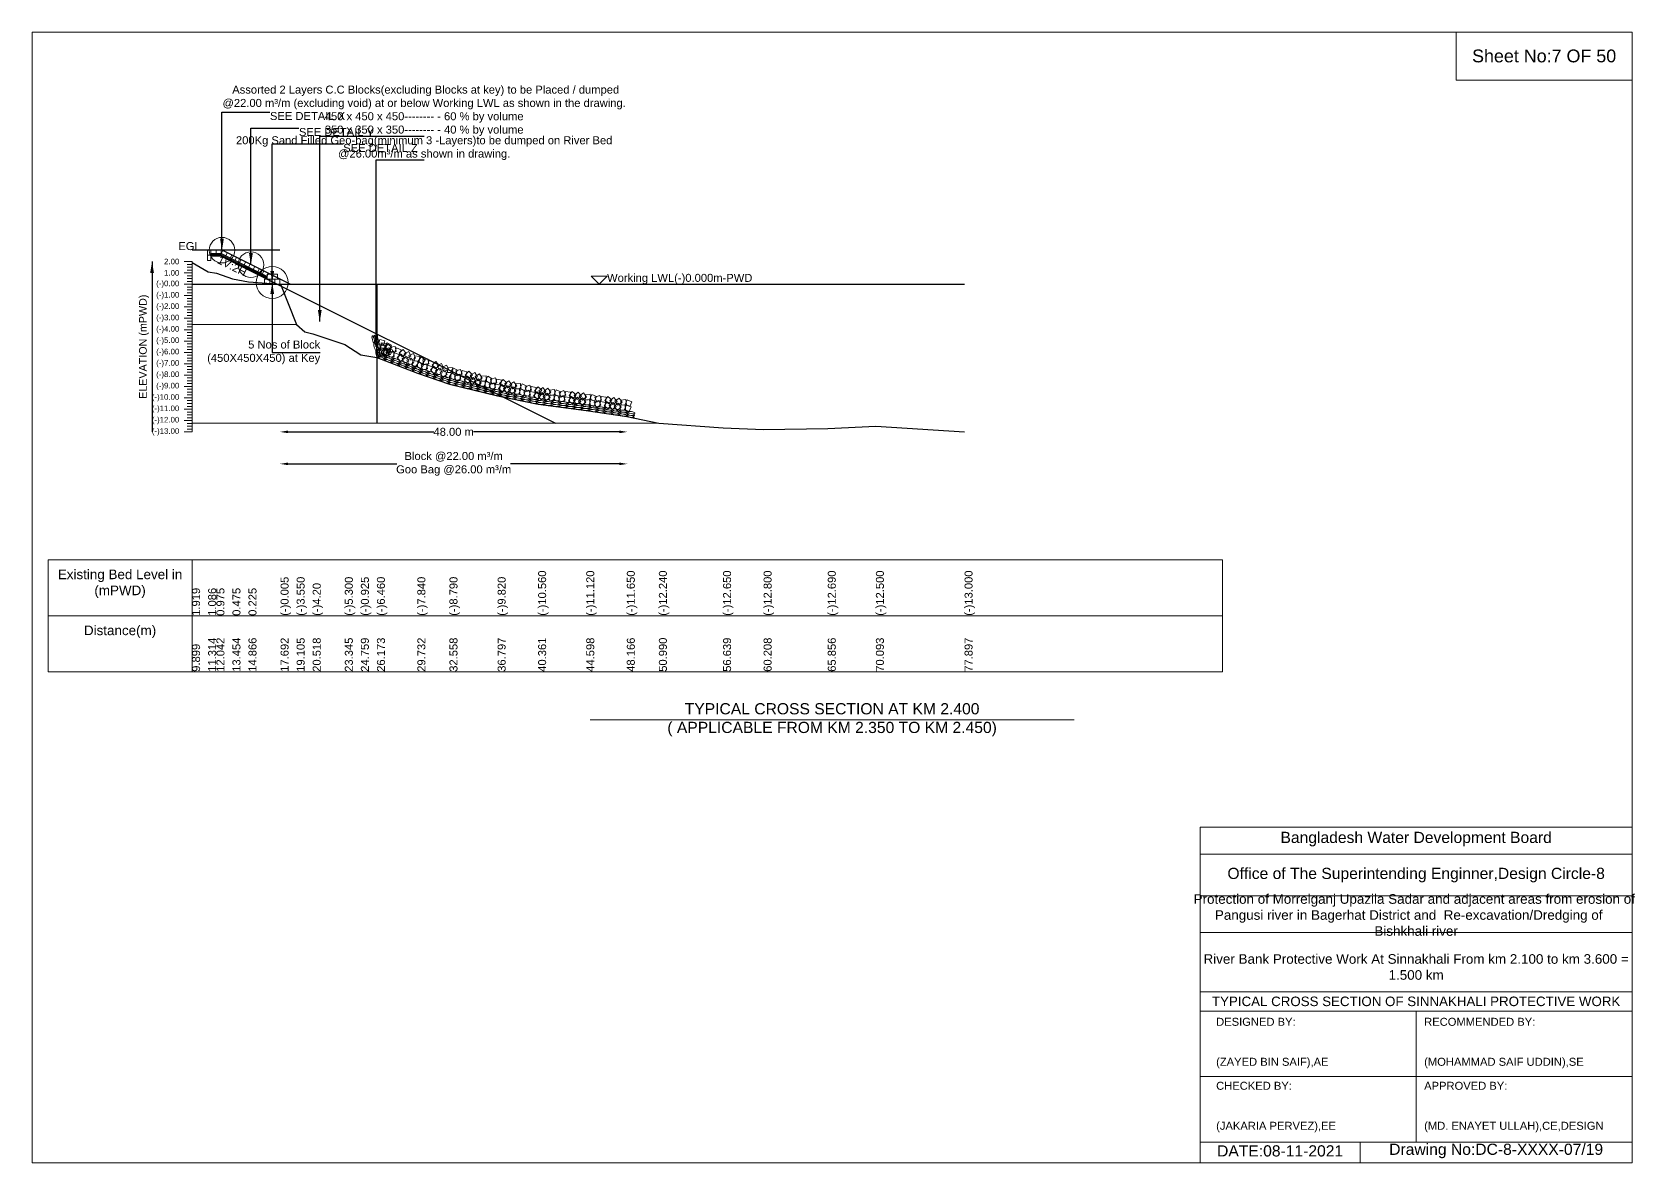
# Model space of a CAD drawing. Header units: inches. Extents: x 89000 to 380017, y -7071 to 0.
# Drawn here: x 190000 to 200017, y -7071 to 0 of the extents above; entities that cross this region are included whole.
import ezdxf

# ---------------------------------------------------------------- set-up
doc = ezdxf.new("R2010")
doc.units = ezdxf.units.IN
doc.header["$LTSCALE"] = 7
doc.header["$MEASUREMENT"] = 0
doc.header["$PDMODE"] = 3
doc.layers.add('CL_of_Geo_T', color=240, linetype='Continuous')
for name, color, linetype, lineweight in [('Cross section Data Border', 7, 'Continuous', 9), ('Cross Section Labels', 7, 'Continuous', 9), ('Existing_Bed_Level for Xsection', 7, 'Continuous', 25), ('Long Section Labels', 7, 'Continuous', 9)]:
    doc.layers.add(name, color=color, linetype=linetype, lineweight=lineweight)
doc.styles.get("Standard").update_dxf_attribs({"font": 'arial.ttf'})
doc.dimstyles.new('Appron Lebeling Style', dxfattribs={"dimtxt": 50, "dimasz": 50, "dimexe": 0.18, "dimexo": 0.0625, "dimgap": 0.09, "dimtad": 0, "dimtih": 1, "dimtoh": 1, "dimdec": 4, "dimzin": 0, "dimdsep": 46, "dimtxsty": 'Standard', "dimcen": 0.09, "dimse1": 1, "dimse2": 1, "dimadec": 0, "dimazin": 0, "dimtfac": 1, "dimtdec": 4, "dimtofl": 0, "dimtmove": 0, "dimatfit": 3, "dimfxl": 1, "dimtolj": 1, "dimtzin": 0, "dimarcsym": 0})
doc.dimstyles.get("Standard").update_dxf_attribs({"dimtxt": 0.18, "dimasz": 0.18, "dimexe": 0.18, "dimexo": 0.0625, "dimgap": 0.09, "dimtad": 0, "dimtih": 1, "dimtoh": 1, "dimdec": 4, "dimzin": 0, "dimdsep": 46, "dimtxsty": 'Standard', "dimcen": 0.09, "dimadec": 0, "dimazin": 0, "dimtfac": 1, "dimtdec": 4, "dimtofl": 0, "dimtmove": 0, "dimatfit": 3, "dimfxl": 1, "dimtolj": 1, "dimtzin": 0, "dimarcsym": 0})

# ---------------------------------------------------------------- blocks, each defined once
blk = doc.blocks.new('*D39')
at = {"layer": 'Cross Section Labels', "color": 0, "lineweight": -2, "transparency": 16777216}
for p, q in [((191599, -2500), (192511, -2500)), ((193671, -2500), (192759, -2500))]:
    blk.add_line(p, q, dxfattribs=at)
at = {"layer": 'Cross Section Labels', "color": 0, "transparency": 16777216}
for points in [[(191599, -2492), (191599, -2508), (191549, -2500)], [(193671, -2492), (193671, -2508), (193721, -2500)]]:
    blk.add_solid(points, dxfattribs=at)
at = {"layer": 'Defpoints', "color": 0, "transparency": 16777216}
for p in [(191549, -1577), (193721, -2405), (193721, -2500)]:
    blk.add_point(p, dxfattribs=at)
at = {"layer": 'Cross Section Labels', "color": 0, "transparency": 16777216, "insert": (192635, -2500), "char_height": 50, "attachment_point": 5}
blk.add_mtext('\\A1;48.00 m', dxfattribs=at)
blk = doc.blocks.new('*D40')
at = {"layer": 'Cross Section Labels', "color": 0, "lineweight": -2, "transparency": 16777216}
for p, q in [((191599, -2700), (192279, -2700)), ((193671, -2700), (192991, -2700))]:
    blk.add_line(p, q, dxfattribs=at)
at = {"layer": 'Cross Section Labels', "color": 0, "transparency": 16777216}
for points in [[(191599, -2692), (191599, -2708), (191549, -2700)], [(193671, -2692), (193671, -2708), (193721, -2700)]]:
    blk.add_solid(points, dxfattribs=at)
at = {"layer": 'Defpoints', "color": 0, "transparency": 16777216}
for p in [(191549, -1577), (193721, -2405), (193721, -2700)]:
    blk.add_point(p, dxfattribs=at)
at = {"layer": 'Cross Section Labels', "color": 0, "transparency": 16777216, "insert": (192635, -2700), "char_height": 50, "attachment_point": 5}
blk.add_mtext('\\A1;Block @22.00 m³/m ^JGoo Bag @26.00 m³/m ', dxfattribs=at)

msp = doc.modelspace()

# ---------------------------------------------------------------- linework, layer by layer
at = {"layer": 'CL_of_Geo_T'}
msp.add_line((192155.38369, -1577), (192155.38369, -2446.04), dxfattribs=at)
at = {"layer": 'Cross section Data Border'}
msp.add_lwpolyline([(190100, -3300), (197440.50594, -3300), (197440.50594, -4000), (190100, -4000)], close=True, dxfattribs=at)
for points in [[(191000, -3300), (191000, -4000)], [(190100, -3650), (197440.50594, -3650)]]:
    msp.add_lwpolyline(points, dxfattribs=at)
at = {"layer": 'Cross Section Labels'}
for points in [[(190000, 0), (200000, 0), (200000, -7071), (190000, -7071)], [(198900, 0), (200000, 0), (200000, -300), (198900, -300)], [(193543.69262, -1577), (193593.69262, -1527), (193493.69262, -1527)]]:
    msp.add_lwpolyline(points, close=True, dxfattribs=at)
for points in [[(193488, -4300), (195000, -4300), (196512, -4300)], [(197300, -7071), (197300, -4971), (200000, -4971)], [(197300, -5141), (200000, -5141)], [(197300, -5401), (200000, -5401)], [(197300, -5631), (200000, -5631)], [(197300, -6001), (200000, -6001)], [(197300, -6121), (200000, -6121)], [(198650, -6121), (198650, -6941)], [(197300, -6531), (200000, -6531)], [(197300, -6941), (200000, -6941)], [(198300, -6941), (198300, -7071)]]:
    msp.add_lwpolyline(points, dxfattribs=at)
for centre, radius in [((191186.79262, -1364), 80), ((191367.84262, -1454.525), 80), ((191500.96762, -1566.35), 100)]:
    msp.add_circle(centre, radius, dxfattribs=at)
at = {"layer": 'Existing_Bed_Level for Xsection'}
for points in [[(191548.89262, -1364), (191000, -1364)], [(191612.79262, -1577), (191191.29002, -1366.2487), (191186.79262, -1364), (191181.76437, -1364), (191117.86437, -1364)], [(191117.86437, -1385.3), (191181.76437, -1385.3), (191469.01762, -1528.92662)], [(191117.86437, -1392.4), (191180.08829, -1392.4), (191469.01762, -1536.86467)], [(191117.86437, -1399.5), (191178.41221, -1399.5), (193271.49221, -2446.04)], [(191000, -1440.751), (191100.40916, -1499.894), (191152.08907, -1507.775), (191252.34317, -1543.275), (191352.62674, -1561.025), (191553.25409, -1577.355), (191653.58895, -1829.05), (191704.13801, -1875.20959), (191753.93406, -1887.27), (191954.64755, -1953.3), (192055.01327, -2018.6456), (192155.38369, -2035.66), (192408.11762, -2133.64), (192608.72838, -2201.09), (192909.70433, -2274.22), (193162.75778, -2326.76), (193463.6085, -2366.52), (193716.94872, -2404.15), (193917.43971, -2446.04), (194318.5197, -2475.15), (194571.90193, -2485.8), (194972.90499, -2477.99), (195273.72435, -2464.5), (195827.84901, -2500)], [(191000, -1577), (195827.84901, -1577)]]:
    msp.add_lwpolyline(points, dxfattribs=at)
at = {"layer": 'Long Section Labels'}
for p, q in [((191653.58895, -1829.05), (191000, -1829.05)), ((193917.43971, -2446.04), (191000, -2446.04))]:
    msp.add_line(p, q, dxfattribs=at)
for points in [[(191117.86437, -1364), (191096.56437, -1364), (191096.56437, -1395.95), (191117.86437, -1395.95)], [(191117.86437, -1395.95), (191096.56437, -1395.95), (191096.56437, -1427.9), (191117.86437, -1427.9)], [(191149.81437, -1364), (191117.86437, -1364), (191117.86437, -1385.3), (191149.81437, -1385.3)], [(191181.76437, -1364), (191149.81437, -1364), (191149.81437, -1385.3), (191181.76437, -1385.3)], [(191219.86697, -1380.53718), (191191.29002, -1366.2487), (191181.76437, -1385.3), (191210.34132, -1399.58847)], [(191248.44392, -1394.82565), (191219.86697, -1380.53718), (191210.34132, -1399.58847), (191238.91827, -1413.87695)], [(191277.02087, -1409.11412), (191248.44392, -1394.82565), (191238.91827, -1413.87695), (191267.49522, -1428.16542)], [(191305.59782, -1423.4026), (191277.02087, -1409.11412), (191267.49522, -1428.16542), (191296.07217, -1442.4539)], [(191334.17477, -1437.69107), (191305.59782, -1423.4026), (191296.07217, -1442.4539), (191324.64912, -1456.74237)], [(191362.75172, -1451.97955), (191334.17477, -1437.69107), (191324.64912, -1456.74237), (191353.22607, -1471.03085)], [(191391.32867, -1466.26802), (191362.75172, -1451.97955), (191353.22607, -1471.03085), (191381.80302, -1485.31932)], [(191419.90561, -1480.5565), (191391.32867, -1466.26802), (191381.80302, -1485.31932), (191410.37996, -1499.6078)], [(191448.48256, -1494.84497), (191419.90561, -1480.5565), (191410.37996, -1499.6078), (191438.95691, -1513.89627)], [(191477.05951, -1509.13344), (191448.48256, -1494.84497), (191438.95691, -1513.89627), (191467.53386, -1528.18474)], [(191484.99262, -1545.05), (191453.04262, -1545.05), (191453.04262, -1577), (191484.99262, -1577)], [(191500.96762, -1513.1), (191469.01762, -1513.1), (191469.01762, -1545.05), (191500.96762, -1545.05)], [(191516.94262, -1545.05), (191484.99262, -1545.05), (191484.99262, -1577), (191516.94262, -1577)], [(191532.91762, -1513.1), (191500.96762, -1513.1), (191500.96762, -1545.05), (191532.91762, -1545.05)], [(191548.89262, -1545.05), (191516.94262, -1545.05), (191516.94262, -1577), (191548.89262, -1577)], [(192196.23129, -1961.02952), (192204.84387, -1930.26223), (192174.07659, -1921.64965), (192165.46401, -1952.41694)], [(192202.87874, -1977.11694), (192171.11435, -1973.67809), (192167.6755, -2005.44249), (192199.43989, -2008.88134)], [(192214.95196, -1966.71392), (192187.47838, -1950.40425), (192171.16871, -1977.87782), (192198.64229, -1994.18749)], [(192206.56611, -2025.13932), (192222.8539, -1997.65277), (192195.36735, -1981.36498), (192179.07956, -2008.85153)], [(192214.42763, -1947.32725), (192182.66323, -1943.8884), (192179.22438, -1975.6528), (192210.98878, -1979.09165)], [(192237.39304, -1999.37305), (192211.61126, -1980.50237), (192192.74059, -2006.28415), (192218.52237, -2025.15482)], [(192245.90824, -1958.80752), (192218.43467, -1942.49785), (192202.125, -1969.97142), (192229.59857, -1986.28109)], [(192248.94192, -1969.58335), (192223.16015, -1950.71268), (192204.28947, -1976.49446), (192230.07125, -1995.36513)], [(192237.52239, -2017.23292), (192253.81018, -1989.74637), (192226.32363, -1973.45859), (192210.03584, -2000.94514)], [(192258.20735, -1996.15232), (192226.63135, -2001.02664), (192231.50567, -2032.60263), (192263.08167, -2027.72832)], [(192269.75623, -1966.36263), (192238.18023, -1971.23695), (192243.05455, -2002.81294), (192274.63055, -1997.93863)], [(192306.86437, -1987.01626), (192277.07468, -1975.46738), (192265.5258, -2005.25707), (192295.31549, -2016.80595)], [(192338.44656, -2010.10824), (192318.40747, -1985.22376), (192293.52299, -2005.26286), (192313.56209, -2030.14733)], [(192353.94915, -1998.17319), (192324.71323, -2011.05975), (192337.59979, -2040.29567), (192366.83571, -2027.40911)], [(192295.31549, -2016.80595), (192265.5258, -2005.25707), (192253.97692, -2035.04677), (192283.76661, -2046.59565)], [(192326.89768, -2039.89793), (192306.85859, -2015.01346), (192281.97411, -2035.05255), (192302.0132, -2059.93703)], [(192342.40027, -2027.96288), (192313.16435, -2040.84944), (192326.05091, -2070.08536), (192355.28683, -2057.1988)], [(192385.08303, -2068.73091), (192372.17319, -2039.50526), (192342.94754, -2052.4151), (192355.85738, -2081.64075)], [(192396.63191, -2038.94121), (192383.72207, -2009.71557), (192354.49642, -2022.62541), (192367.40626, -2051.85105)], [(192411.4066, -2057.95911), (192379.6422, -2054.52026), (192376.20335, -2086.28466), (192407.96775, -2089.72351)], [(192422.95548, -2028.16942), (192391.19109, -2024.73057), (192387.75224, -2056.49496), (192419.51663, -2059.93381)], [(192445.9209, -2080.21521), (192420.13912, -2061.34454), (192401.26844, -2087.12632), (192427.05022, -2105.99699)], [(192457.46978, -2050.42552), (192431.688, -2031.55485), (192412.81732, -2057.33662), (192438.5991, -2076.2073)], [(192464.09853, -2074.38739), (192432.77687, -2080.69262), (192439.0821, -2112.01428), (192470.40376, -2105.70905)], [(192474.28074, -2044.10331), (192442.95908, -2050.40855), (192449.26431, -2081.73021), (192480.58597, -2075.42498)], [(192502.10753, -2093.33211), (192471.82346, -2083.1499), (192461.64125, -2113.43398), (192491.92532, -2123.61619)], [(192512.28974, -2063.04804), (192482.00567, -2052.86583), (192471.82346, -2083.1499), (192502.10753, -2093.33211)], [(192534.70719, -2114.96396), (192513.55717, -2091.01653), (192489.60974, -2112.16655), (192510.75976, -2136.11398)], [(192544.8894, -2084.67989), (192523.73938, -2060.73246), (192499.79195, -2081.88247), (192520.94197, -2105.8299)], [(192549.65097, -2102.33626), (192521.03133, -2116.53903), (192535.2341, -2145.15867), (192563.85374, -2130.9559)], [(192559.83318, -2072.05218), (192531.21354, -2086.25495), (192545.41631, -2114.87459), (192574.03595, -2100.67182)], [(192604.32576, -2110.83698), (192590.1002, -2082.22866), (192561.49188, -2096.45422), (192575.71744, -2125.06254)], [(192630.13224, -2098.87923), (192598.24432, -2096.88846), (192596.25355, -2128.77638), (192628.14147, -2130.76715)], [(192658.40895, -2114.9576), (192630.37566, -2099.62994), (192615.048, -2127.66323), (192643.08129, -2142.99089)], [(192594.14355, -2141.12105), (192579.91799, -2112.51273), (192551.30967, -2126.73829), (192565.53523, -2155.34661)], [(192619.95003, -2129.16331), (192588.06211, -2127.17254), (192586.07134, -2159.06046), (192617.95926, -2161.05122)], [(192650.86534, -2146.00428), (192622.83206, -2130.67662), (192607.50439, -2158.70991), (192635.53768, -2174.03757)], [(192671.07774, -2140.08249), (192640.41334, -2149.05451), (192649.38537, -2179.71891), (192680.04976, -2170.74688)], [(192678.62134, -2109.0358), (192647.95695, -2118.00783), (192656.92897, -2148.67223), (192687.59337, -2139.7002)], [(192710.57338, -2155.69277), (192679.5267, -2148.14916), (192671.98309, -2179.19584), (192703.02977, -2186.73945)], [(192718.11699, -2124.64608), (192687.0703, -2117.10248), (192679.5267, -2148.14916), (192710.57338, -2155.69277)], [(192744.91045, -2174.44483), (192721.78184, -2152.40238), (192699.73938, -2175.53099), (192722.868, -2197.57344)], [(192752.45406, -2143.39815), (192729.32544, -2121.3557), (192707.28299, -2144.48431), (192730.41161, -2166.52676)], [(192758.71448, -2160.58032), (192731.42041, -2177.18864), (192748.02873, -2204.48271), (192775.3228, -2187.87439)], [(192766.25808, -2129.53364), (192738.96401, -2146.14196), (192755.57233, -2173.43603), (192782.8664, -2156.82771)], [(192806.37373, -2195.40052), (192789.74368, -2168.11968), (192762.46284, -2184.74973), (192779.09289, -2212.03057)], [(192813.91733, -2164.35383), (192797.28728, -2137.073), (192770.00645, -2153.70305), (192786.6365, -2180.98388)], [(192831.05784, -2181.27054), (192799.11677, -2182.02585), (192799.87209, -2213.96692), (192831.81316, -2213.21161)], [(192838.60145, -2150.22385), (192806.66038, -2150.97917), (192807.4157, -2182.92024), (192839.35677, -2182.16492)], [(192868.19212, -2198.80952), (192840.15883, -2183.48186), (192824.83117, -2211.51515), (192852.86446, -2226.84281)], [(192875.73573, -2167.76284), (192847.70244, -2152.43518), (192832.37478, -2180.46847), (192860.40807, -2195.79613)], [(192888.40452, -2192.88773), (192857.74012, -2201.85976), (192866.71215, -2232.52415), (192897.37654, -2223.55213)], [(192895.94812, -2161.84105), (192865.28373, -2170.81307), (192874.25575, -2201.47747), (192904.92015, -2192.50544)], [(192927.90016, -2208.49801), (192896.85348, -2200.9544), (192889.30987, -2232.00109), (192920.35655, -2239.54469)], [(192935.44376, -2177.45133), (192904.39708, -2169.90772), (192896.85348, -2200.9544), (192927.90016, -2208.49801)], [(192967.12273, -2194.22684), (192943.2658, -2172.9748), (192922.01376, -2196.83173), (192945.87069, -2218.08377)], [(192980.45261, -2179.90588), (192953.73261, -2197.42284), (192971.24957, -2224.14284), (192997.96958, -2206.62588)], [(193029.25608, -2213.10334), (193011.71784, -2186.39729), (192985.0118, -2203.93553), (193002.55004, -2230.64157)], [(193053.45096, -2198.15109), (193021.55337, -2199.98033), (193023.38261, -2231.87792), (193055.2802, -2230.04869)], [(193091.15416, -2214.43113), (193062.62118, -2200.05505), (193048.2451, -2228.58803), (193076.77808, -2242.96411)], [(192960.62766, -2225.50969), (192936.77073, -2204.25765), (192915.51868, -2228.11458), (192939.37562, -2249.36662)], [(192973.95754, -2211.18872), (192947.23754, -2228.70569), (192964.7545, -2255.42569), (192991.4745, -2237.90873)], [(193022.76101, -2244.38618), (193005.22277, -2217.68014), (192978.51673, -2235.21838), (192996.05496, -2261.92442)], [(193046.95589, -2229.43394), (193015.0583, -2231.26318), (193016.88754, -2263.16077), (193048.78513, -2261.33153)], [(193084.65909, -2245.71398), (193056.12611, -2231.3379), (193041.75003, -2259.87088), (193070.28301, -2274.24696)], [(193104.66086, -2239.11569), (193074.31559, -2249.11405), (193084.31395, -2279.45931), (193114.65922, -2269.46096)], [(193111.15594, -2207.83284), (193080.81067, -2217.8312), (193090.80902, -2248.17647), (193121.15429, -2238.17811)], [(193144.65921, -2253.38869), (193113.37637, -2246.89361), (193106.88129, -2278.17646), (193138.16414, -2284.67154)], [(193151.15429, -2222.10584), (193119.87144, -2215.61077), (193113.37637, -2246.89361), (193144.65921, -2253.38869)], [(193179.60759, -2270.9752), (193155.75066, -2249.72316), (193134.49861, -2273.58009), (193158.35555, -2294.83214)], [(193186.10266, -2239.69236), (193162.24573, -2218.44031), (193140.99369, -2242.29725), (193164.85062, -2263.54929)], [(193187.72094, -2254.63184), (193162.35589, -2274.05906), (193181.78311, -2299.42411), (193207.14816, -2279.99689)], [(193191.90701, -2222.95725), (193166.54196, -2242.38447), (193185.96918, -2267.74952), (193211.33423, -2248.3223)], [(193238.8251, -2284.16512), (193219.37769, -2258.81555), (193194.02812, -2278.26296), (193213.47553, -2303.61253)], [(193243.01117, -2252.49053), (193223.56376, -2227.14096), (193198.21419, -2246.58838), (193217.6616, -2271.93795)], [(193261.85969, -2267.4807), (193230.18179, -2271.64161), (193234.3427, -2303.31951), (193266.0206, -2299.1586)], [(193266.04576, -2235.80612), (193234.36786, -2239.96703), (193238.52877, -2271.64493), (193270.20667, -2267.48402)], [(193300.65416, -2280.95514), (193271.14475, -2268.7078), (193258.89741, -2298.21721), (193288.40682, -2310.46455)], [(193304.84022, -2249.28055), (193275.33081, -2237.03322), (193263.08348, -2266.54263), (193292.59289, -2278.78996)], [(193320.11885, -2272.90939), (193290.58751, -2285.10376), (193302.78189, -2314.6351), (193332.31322, -2302.44073)], [(193324.30492, -2241.2348), (193294.77358, -2253.42918), (193306.96795, -2282.96051), (193336.49929, -2270.76614)], [(193361.05528, -2284.21405), (193329.38069, -2280.02798), (193325.19463, -2311.70257), (193356.86921, -2315.88864)], [(193365.24135, -2252.53947), (193333.56676, -2248.3534), (193329.38069, -2280.02798), (193361.05528, -2284.21405)], [(193397.19802, -2299.19325), (193371.84841, -2279.74589), (193352.40105, -2305.0955), (193377.75066, -2324.54286)], [(193401.38409, -2267.51867), (193376.03448, -2248.07131), (193356.58712, -2273.42092), (193381.93673, -2292.86828)], [(193409.44304, -2283.93431), (193384.07799, -2303.36153), (193403.50521, -2328.72658), (193428.87026, -2309.29936)], [(193413.62911, -2252.25973), (193388.26406, -2271.68695), (193407.69128, -2297.05199), (193433.05632, -2277.62478)], [(193460.5472, -2313.46759), (193441.09979, -2288.11802), (193415.75022, -2307.56544), (193435.19763, -2332.915)], [(193464.73327, -2281.79301), (193445.28585, -2256.44344), (193419.93629, -2275.89085), (193439.3837, -2301.24042)], [(193483.58179, -2296.78318), (193451.90389, -2300.94409), (193456.0648, -2332.62199), (193487.7427, -2328.46108)], [(193487.76786, -2265.10859), (193456.08996, -2269.2695), (193460.25087, -2300.9474), (193491.92877, -2296.78649)], [(193523.27222, -2311.20865), (193493.9633, -2298.48899), (193481.24364, -2327.7979), (193510.55255, -2340.51757)], [(193527.96642, -2279.60538), (193498.65751, -2266.88571), (193485.93784, -2296.19463), (193515.24676, -2308.91429)], [(193542.86361, -2303.47653), (193513.14025, -2315.19507), (193524.85879, -2344.91843), (193554.58215, -2333.19989)], [(193547.55782, -2271.87326), (193517.83446, -2283.5918), (193529.553, -2313.31516), (193559.27636, -2301.59662)], [(193588.30742, -2283.83388), (193556.70415, -2279.13968), (193552.00994, -2310.74295), (193583.61322, -2315.43716)], [(193624.20495, -2299.39158), (193599.17092, -2279.53963), (193579.31897, -2304.57366), (193604.35299, -2324.42561)], [(193636.69343, -2284.33126), (193611.01966, -2303.34863), (193630.03703, -2329.02239), (193655.7108, -2310.00503)], [(193687.31671, -2314.68144), (193668.27891, -2289.02282), (193642.62029, -2308.06063), (193661.6581, -2333.71924)], [(193710.61628, -2298.3691), (193678.87564, -2302.02074), (193682.52728, -2333.76138), (193714.26792, -2330.10974)], [(193749.18934, -2312.46482), (193719.88043, -2299.74516), (193707.16076, -2329.05407), (193736.46968, -2341.77374)], [(193583.61322, -2315.43716), (193552.00994, -2310.74295), (193547.31574, -2342.34622), (193578.91901, -2347.04043)], [(193619.51074, -2330.99486), (193594.47671, -2311.14291), (193574.62476, -2336.17693), (193599.65879, -2356.02888)], [(193631.99923, -2315.93454), (193606.32546, -2334.9519), (193625.34282, -2360.62567), (193651.01659, -2341.6083)], [(193682.62251, -2346.28471), (193663.5847, -2320.6261), (193637.92609, -2339.6639), (193656.96389, -2365.32252)], [(193705.92207, -2329.97237), (193674.18143, -2333.62402), (193677.83307, -2365.36465), (193709.57371, -2361.71301)], [(193744.49514, -2344.06809), (193715.18622, -2331.34843), (193702.46656, -2360.65735), (193731.77547, -2373.37701)]]:
    msp.add_lwpolyline(points, close=True, dxfattribs=at)
for points in [[(191000, -1435), (190950, -1435)], [(191000, -1452.75), (190970, -1452.75)], [(191000, -1470.5), (190970, -1470.5)], [(191000, -1488.25), (190970, -1488.25)], [(191000, -2500), (191000, -2429), (191000, -2358), (191000, -2287), (191000, -2216), (191000, -2145), (191000, -2074), (191000, -2003), (191000, -1932), (191000, -1861), (191000, -1790), (191000, -1719), (191000, -1648), (191000, -1577), (191000, -1506), (191000, -1435)], [(191000, -1506), (190950, -1506)], [(191000, -1577), (190950, -1577)], [(191000, -1523.75), (190970, -1523.75)], [(191000, -1541.5), (190970, -1541.5)], [(191000, -1559.25), (190970, -1559.25)], [(191000, -1594.75), (190970, -1594.75)], [(191000, -1648), (190950, -1648)], [(191000, -1612.5), (190970, -1612.5)], [(191000, -1630.25), (190970, -1630.25)], [(191000, -1665.75), (190970, -1665.75)], [(191000, -1683.5), (190970, -1683.5)], [(191000, -1701.25), (190970, -1701.25)], [(191000, -1719), (190950, -1719)], [(191000, -1790), (190950, -1790)], [(191000, -1736.75), (190970, -1736.75)], [(191000, -1754.5), (190970, -1754.5)], [(191000, -1772.25), (190970, -1772.25)], [(191000, -1861), (190950, -1861)], [(191000, -1807.75), (190970, -1807.75)], [(191000, -1825.5), (190970, -1825.5)], [(191000, -1843.25), (190970, -1843.25)], [(191000, -1878.75), (190970, -1878.75)], [(191000, -1896.5), (190970, -1896.5)], [(191000, -1932), (190950, -1932)], [(191000, -2003), (190950, -2003)], [(191000, -1914.25), (190970, -1914.25)], [(191000, -1949.75), (190970, -1949.75)], [(191000, -1967.5), (190970, -1967.5)], [(191000, -1985.25), (190970, -1985.25)], [(191000, -2074), (190950, -2074)], [(191000, -2020.75), (190970, -2020.75)], [(191000, -2038.5), (190970, -2038.5)], [(191000, -2056.25), (190970, -2056.25)], [(191000, -2091.75), (190970, -2091.75)], [(191000, -2145), (190950, -2145)], [(191000, -2109.5), (190970, -2109.5)], [(191000, -2127.25), (190970, -2127.25)], [(191000, -2162.75), (190970, -2162.75)], [(191000, -2180.5), (190970, -2180.5)], [(191000, -2198.25), (190970, -2198.25)], [(191000, -2216), (190950, -2216)], [(191000, -2287), (190950, -2287)], [(191000, -2233.75), (190970, -2233.75)], [(191000, -2251.5), (190970, -2251.5)], [(191000, -2269.25), (190970, -2269.25)], [(191000, -2358), (190950, -2358)], [(191000, -2304.75), (190970, -2304.75)], [(191000, -2322.5), (190970, -2322.5)], [(191000, -2340.25), (190970, -2340.25)], [(191000, -2375.75), (190970, -2375.75)], [(191000, -2393.5), (190970, -2393.5)], [(191000, -2429), (190950, -2429)], [(191000, -2500), (190950, -2500)], [(191000, -2411.25), (190970, -2411.25)], [(191000, -2446.75), (190970, -2446.75)], [(191000, -2464.5), (190970, -2464.5)], [(191000, -2482.25), (190970, -2482.25)]]:
    msp.add_lwpolyline(points, dxfattribs=at)
for centre, major_axis in [((192132.59968, -1922.06506), (5.84722, -22.89389)), ((192144.29427, -1919.0782), (5.84722, -22.89389)), ((192155.98887, -1916.09134), (5.84722, -22.89389)), ((192144.29412, -1967.85284), (5.84722, -22.89389)), ((192155.98855, -2013.64062), (5.84722, -22.89389)), ((192155.98871, -1964.86598), (5.84722, -22.89389)), ((192167.68315, -2010.65376), (5.84722, -22.89389)), ((192167.68331, -1961.87912), (5.84722, -22.89389)), ((192179.37775, -2007.6669), (5.84722, -22.89389)), ((192181.87499, -2039.45751), (22.03113, -8.54104)), ((192186.2379, -2028.20362), (22.03113, -8.54104)), ((192190.60081, -2016.94974), (22.03113, -8.54104)), ((192225.93725, -2056.53959), (22.03113, -8.54104)), ((192230.30017, -2045.2857), (22.03113, -8.54104)), ((192234.66308, -2034.03182), (22.03113, -8.54104)), ((192269.99952, -2073.62167), (22.03113, -8.54104)), ((192274.36243, -2062.36778), (22.03113, -8.54104)), ((192278.72534, -2051.1139), (22.03113, -8.54104)), ((192314.06179, -2090.70374), (22.03113, -8.54104)), ((192318.4247, -2079.44986), (22.03113, -8.54104)), ((192322.78761, -2068.19598), (22.03113, -8.54104)), ((192358.12405, -2107.78582), (22.03113, -8.54104)), ((192362.48697, -2096.53194), (22.03113, -8.54104)), ((192366.84988, -2085.27805), (22.03113, -8.54104)), ((192406.54923, -2113.61402), (22.03113, -8.54104)), ((192410.91214, -2102.36013), (22.03113, -8.54104)), ((192402.18632, -2124.8679), (22.03113, -8.54104)), ((192446.58705, -2140.20733), (22.39675, -7.53031)), ((192450.43366, -2128.76668), (22.39675, -7.53031)), ((192454.28027, -2117.32603), (22.39675, -7.53031)), ((192491.38056, -2155.26795), (22.39675, -7.53031)), ((192495.22717, -2143.8273), (22.39675, -7.53031)), ((192499.07378, -2132.38665), (22.39675, -7.53031)), ((192536.17406, -2170.32857), (22.39675, -7.53031)), ((192540.02068, -2158.88792), (22.39675, -7.53031)), ((192543.86729, -2147.44727), (22.39675, -7.53031)), ((192580.96757, -2185.38919), (22.39675, -7.53031)), ((192584.81419, -2173.94854), (22.39675, -7.53031)), ((192588.6608, -2162.50789), (22.39675, -7.53031)), ((192625.64316, -2198.9893), (22.96075, -5.57892)), ((192628.49297, -2187.26055), (22.96075, -5.57892)), ((192631.34278, -2175.5318), (22.96075, -5.57892)), ((192671.56466, -2210.14713), (22.96075, -5.57892)), ((192674.41446, -2198.41838), (22.96075, -5.57892)), ((192677.26427, -2186.68964), (22.96075, -5.57892)), ((192720.33596, -2209.57621), (22.96075, -5.57892)), ((192723.18576, -2197.84747), (22.96075, -5.57892)), ((192769.10726, -2209.0053), (22.96075, -5.57892)), ((192717.48615, -2221.30496), (22.96075, -5.57892)), ((192763.40764, -2232.46279), (22.96075, -5.57892)), ((192766.25745, -2220.73405), (22.96075, -5.57892)), ((192809.32914, -2243.62062), (22.96075, -5.57892)), ((192812.17894, -2231.89188), (22.96075, -5.57892)), ((192815.02875, -2220.16313), (22.96075, -5.57892)), ((192855.25063, -2254.77846), (22.96075, -5.57892)), ((192858.10044, -2243.04971), (22.96075, -5.57892)), ((192860.95024, -2231.32096), (22.96075, -5.57892)), ((192901.17212, -2265.93629), (22.96075, -5.57892)), ((192904.02193, -2254.20754), (22.96075, -5.57892)), ((192906.87174, -2242.47879), (22.96075, -5.57892)), ((192947.16913, -2275.83489), (23.1354, -4.80347)), ((192949.62283, -2264.01693), (23.1354, -4.80347)), ((192952.07652, -2252.19896), (23.1354, -4.80347)), ((192993.43994, -2285.44183), (23.1354, -4.80347)), ((192995.89364, -2273.62386), (23.1354, -4.80347)), ((192998.34733, -2261.8059), (23.1354, -4.80347)), ((193039.71075, -2295.04876), (23.1354, -4.80347)), ((193042.16444, -2283.2308), (23.1354, -4.80347)), ((193044.61814, -2271.41283), (23.1354, -4.80347)), ((193085.98155, -2304.6557), (23.1354, -4.80347)), ((193088.43525, -2292.83773), (23.1354, -4.80347)), ((193090.88894, -2281.01977), (23.1354, -4.80347)), ((193134.70606, -2302.44467), (23.1354, -4.80347)), ((193137.15975, -2290.6267), (23.1354, -4.80347)), ((193179.85048, -2310.75652), (23.42512, -3.09583)), ((193181.43189, -2298.79057), (23.42512, -3.09583)), ((193228.28212, -2304.98223), (23.42512, -3.09583)), ((193275.13235, -2311.17389), (23.42512, -3.09583)), ((193132.25236, -2314.26263), (23.1354, -4.80347)), ((193178.26908, -2322.72248), (23.42512, -3.09583)), ((193225.11931, -2328.91414), (23.42512, -3.09583)), ((193226.70071, -2316.94818), (23.42512, -3.09583)), ((193271.96954, -2335.10579), (23.42512, -3.09583)), ((193273.55094, -2323.13984), (23.42512, -3.09583)), ((193318.81977, -2341.29745), (23.42512, -3.09583)), ((193320.40118, -2329.3315), (23.42512, -3.09583)), ((193321.98258, -2317.36555), (23.42512, -3.09583)), ((193365.67, -2347.48911), (23.42512, -3.09583)), ((193367.25141, -2335.52316), (23.42512, -3.09583)), ((193368.83281, -2323.5572), (23.42512, -3.09583)), ((193412.52023, -2353.68077), (23.42512, -3.09583)), ((193414.10164, -2341.71482), (23.42512, -3.09583)), ((193415.68304, -2329.74886), (23.42512, -3.09583)), ((193459.37046, -2359.87243), (23.42512, -3.09583)), ((193460.95187, -2347.90648), (23.42512, -3.09583)), ((193462.53327, -2335.94052), (23.42512, -3.09583)), ((193506.22252, -2366.74848), (23.37238, -3.47163)), ((193507.99589, -2354.80947), (23.37238, -3.47163)), ((193509.76925, -2342.87045), (23.37238, -3.47163)), ((193552.96727, -2373.69173), (23.37238, -3.47163)), ((193554.74064, -2361.75272), (23.37238, -3.47163)), ((193556.51401, -2349.8137), (23.37238, -3.47163)), ((193599.71203, -2380.63499), (23.37238, -3.47163)), ((193601.4854, -2368.69597), (23.37238, -3.47163)), ((193603.25876, -2356.75696), (23.37238, -3.47163)), ((193646.45678, -2387.57824), (23.37238, -3.47163)), ((193648.23015, -2375.63922), (23.37238, -3.47163)), ((193650.00352, -2363.70021), (23.37238, -3.47163)), ((193693.20154, -2394.52149), (23.37238, -3.47163)), ((193694.9749, -2382.58248), (23.37238, -3.47163)), ((193696.74827, -2370.64346), (23.37238, -3.47163)), ((193740.06397, -2402.81431), (23.12934, -4.83258)), ((193742.53253, -2390.99944), (23.12934, -4.83258)), ((193745.0011, -2379.18458), (23.12934, -4.83258))]:
    msp.add_ellipse(centre, major_axis=major_axis, ratio=0.255, dxfattribs=at)

# ---------------------------------------------------------------- texts
at = {"layer": 'Cross section Data Border', "char_height": 60, "width": 800, "attachment_point": 5}
for s, insert in [('Existing Bed Level in (mPWD)', (190550, -3450)), ('Distance(m)', (190550, -3750))]:
    msp.add_mtext(s, dxfattribs=dict(at, insert=insert))
at = {"layer": 'Cross Section Labels'}
for s, insert, char_height, attachment_point in [('Sheet No:7 OF 50', (199450, -150), 80, 5), (' Assorted 2 Layers C.C Blocks(excluding Blocks at key) to be Placed / dumped^J@22.00 m³/m (excluding void) at or below Working LWL as shown in the drawing.^J450 x 450 x 450-------- - 60 % by volume^J350 x 350 x 350-------- - 40 % by volume', (192450.56844, -650), 50, 8), ('SEE DETAIL X', (191486.79262, -500), 50, 1), ('SEE DETAIL Y', (191667.84262, -600), 50, 1), ('200Kg Sand Filled Geo-bag(minimum 3 -Layers)to be dumped on River Bed^J@26.00m³/m as shown in drawing.', (192450.56844, -800), 50, 8), ('SEE DETAIL Z', (191944.74262, -700), 50, 1), ('EGL', (191053.96437, -1364), 50, 9), ('Working LWL(-)0.000m-PWD', (193593.69262, -1577), 50, 7), ('5 Nos of Block ^J(450X450X450) at Key', (191800.96762, -2003), 50, 6), ('TYPICAL CROSS SECTION AT KM 2.400^J( APPLICABLE FROM KM 2.350 TO KM 2.450)', (195000, -4300), 70, 5), ('Bangladesh Water Development Board', (198650, -5046), 70, 5), ('Office of The Superintending Enginner,Design Circle-8', (198650, -5271), 70, 5)]:
    msp.add_mtext(s, dxfattribs=dict(at, insert=insert, char_height=char_height, attachment_point=attachment_point))
at = {"layer": 'Cross Section Labels', "insert": (191261.44154, -1441.01467), "char_height": 50, "attachment_point": 2, "rotation": 333.434948823}
msp.add_mtext('1V:2H', dxfattribs=at)
at = {"layer": 'Cross Section Labels'}
for s, insert, char_height, width, attachment_point in [('Protection of Morrelganj Upazila Sadar and adjacent areas from erosion of  Pangusi river in Bagerhat District and  Re-excavation/Dredging of     Bishkhali river', (198650, -5521), 60, 2800, 5), ('River Bank Protective Work At Sinnakhali From km 2.100 to km 3.600 = 1.500 km', (198650, -5846), 60, 2700, 5), ('TYPICAL CROSS SECTION OF SINNAKHALI PROTECTIVE WORK', (198650, -6061), 59.5765532, 2800, 5), ('DESIGNED BY:^J^J^J(ZAYED BIN SAIF),AE', (197400, -6321), 50, 1400, 4), ('RECOMMENDED BY:^J^J^J(MOHAMMAD SAIF UDDIN),SE', (198700, -6321), 50, 1400, 4), ('CHECKED BY:^J^J^J(JAKARIA PERVEZ),EE', (197400, -6721), 50, 1400, 4), ('APPROVED BY:^J^J^J(MD. ENAYET ULLAH),CE,DESIGN', (198700, -6721), 50, 1400, 4), ('DATE:08-11-2021', (197800, -6996), 70, 1400, 5), ('Drawing No:DC-8-XXXX-07/19', (199150, -6996), 70, 2200, 5)]:
    msp.add_mtext(s, dxfattribs=dict(at, insert=insert, char_height=char_height, width=width, attachment_point=attachment_point))
at = {"layer": 'Long Section Labels', "char_height": 35, "attachment_point": 6}
for s, insert in [('2.00', (190920, -1435)), ('1.00', (190920, -1506)), ('(-)0.00', (190920, -1577)), ('(-)1.00', (190920, -1648)), ('(-)2.00', (190920, -1719)), ('(-)3.00', (190920, -1790)), ('(-)4.00', (190920, -1861)), ('(-)5.00', (190920, -1932)), ('(-)6.00', (190920, -2003)), ('(-)7.00', (190920, -2074)), ('(-)8.00', (190920, -2145)), ('(-)9.00', (190920, -2216)), ('(-)10.00', (190920, -2287)), ('(-)11.00', (190920, -2358)), ('(-)12.00', (190920, -2429)), ('(-)13.00', (190920, -2500))]:
    msp.add_mtext(s, dxfattribs=dict(at, insert=insert))
at = {"layer": 'Long Section Labels', "rotation": 90}
for s, insert, char_height, attachment_point in [('ELEVATION (mPWD)', (190700, -1967.5), 48, 5), ('(-)10.560', (193162.75778, -3650), 50, 1), ('(-)11.120', (193463.6085, -3650), 50, 1), ('(-)11.650', (193716.94872, -3650), 50, 1), ('(-)12.240', (193917.43971, -3650), 50, 1), ('(-)12.650', (194318.5197, -3650), 50, 1), ('(-)12.800', (194571.90193, -3650), 50, 1), ('(-)12.690', (194972.90499, -3650), 50, 1), ('(-)12.500', (195273.72435, -3650), 50, 1), ('(-)13.000', (195827.84901, -3650), 50, 1), ('1.919', (191000, -3650), 50, 1), ('1.086', (191100.40916, -3650), 50, 1), ('0.975', (191152.08907, -3650), 50, 1), ('0.475', (191252.34317, -3650), 50, 1), ('0.225', (191352.62674, -3650), 50, 1), ('(-)0.005', (191553.25409, -3650), 50, 1), ('(-)3.550', (191653.58895, -3650), 50, 1), ('(-)4.20', (191753.93406, -3650), 50, 1), ('(-)5.300', (191954.64755, -3650), 50, 1), ('(-)0.925', (192055.01327, -3650), 50, 1), ('(-)6.460', (192155.38369, -3650), 50, 1), ('(-)7.840', (192408.11762, -3650), 50, 1), ('(-)8.790', (192608.72838, -3650), 50, 1), ('(-)9.820', (192909.70433, -3650), 50, 1), ('11.314', (191100.40916, -4000), 50, 1), ('12.042', (191152.08907, -4000), 50, 1), ('13.454', (191252.34317, -4000), 50, 1), ('14.866', (191352.62674, -4000), 50, 1), ('17.692', (191553.25409, -4000), 50, 1), ('19.105', (191653.58895, -4000), 50, 1), ('19.105', (191653.58895, -4000), 50, 1), ('20.518', (191753.93406, -4000), 50, 1), ('23.345', (191954.64755, -4000), 50, 1), ('24.759', (192055.01327, -4000), 50, 1), ('26.173', (192155.38369, -4000), 50, 1), ('29.732', (192408.11762, -4000), 50, 1), ('32.558', (192608.72838, -4000), 50, 1), ('36.797', (192909.70433, -4000), 50, 1), ('40.361', (193162.75778, -4000), 50, 1), ('44.598', (193463.6085, -4000), 50, 1), ('48.166', (193716.94872, -4000), 50, 1), ('50.990', (193917.43971, -4000), 50, 1), ('56.639', (194318.5197, -4000), 50, 1), ('60.208', (194571.90193, -4000), 50, 1), ('65.856', (194972.90499, -4000), 50, 1), ('70.093', (195273.72435, -4000), 50, 1), ('77.897', (195827.84901, -4000), 50, 1), ('9.899', (191000, -4000), 50, 1)]:
    msp.add_mtext(s, dxfattribs=dict(at, insert=insert, char_height=char_height, attachment_point=attachment_point))

# ---------------------------------------------------------------- dimensions: what is measured, and where the dimension line sits
at = {"layer": 'Cross Section Labels'}
for base, text, picture, middle in [((193721.03789, -2500), '48.00 m', '*D39', (192634.96525, -2500)), ((193721.03789, -2700), 'Block @22.00 m³/m ^JGoo Bag @26.00 m³/m ', '*D40', (192634.96525, -2700))]:
    dim = msp.add_linear_dim(base=base, p1=(191548.89262, -1577), p2=(193721.03789, -2405.00438), text=text, dimstyle='Appron Lebeling Style', dxfattribs=at)
    dim.commit()
    dim.dimension.update_dxf_attribs({"geometry": picture, "text_midpoint": middle})

# ---------------------------------------------------------------- leaders
at = {"layer": 'Cross Section Labels', "annotation_type": 0, "has_hookline": 1}
for points, hookline_direction, text_width in [([(191186.79262, -1364), (191186.79262, -500), (191486.70262, -500)], 0, 466.13233), ([(191367.84262, -1454.525), (191367.84262, -600), (191667.75262, -600)], 0, 466.03001), ([(191500.96762, -1566.35), (191500.96762, -700), (191944.65262, -700)], 0, 460.91405), ([(191798.14167, -1810.37228), (191798.14167, -650), (192450.47844, -650)], 0, 2510.77763), ([(192150.56844, -1969.06427), (192150.56844, -800), (192450.47844, -800)], 0, 2345.7367), ([(191500.96762, -1566.35), (191500.96762, -2003), (191801.05762, -2003)], 1, 701.90996)]:
    msp.add_leader(points, dimstyle='Standard', override={"dimasz": 72}, dxfattribs=dict(at, hookline_direction=hookline_direction, text_width=text_width))
at = {"layer": 'Long Section Labels'}
msp.add_leader([(190750, -1435), (190750, -2500)], dimstyle='Standard', override={"dimasz": 72}, dxfattribs=at)

doc.saveas('drawing.dxf')
